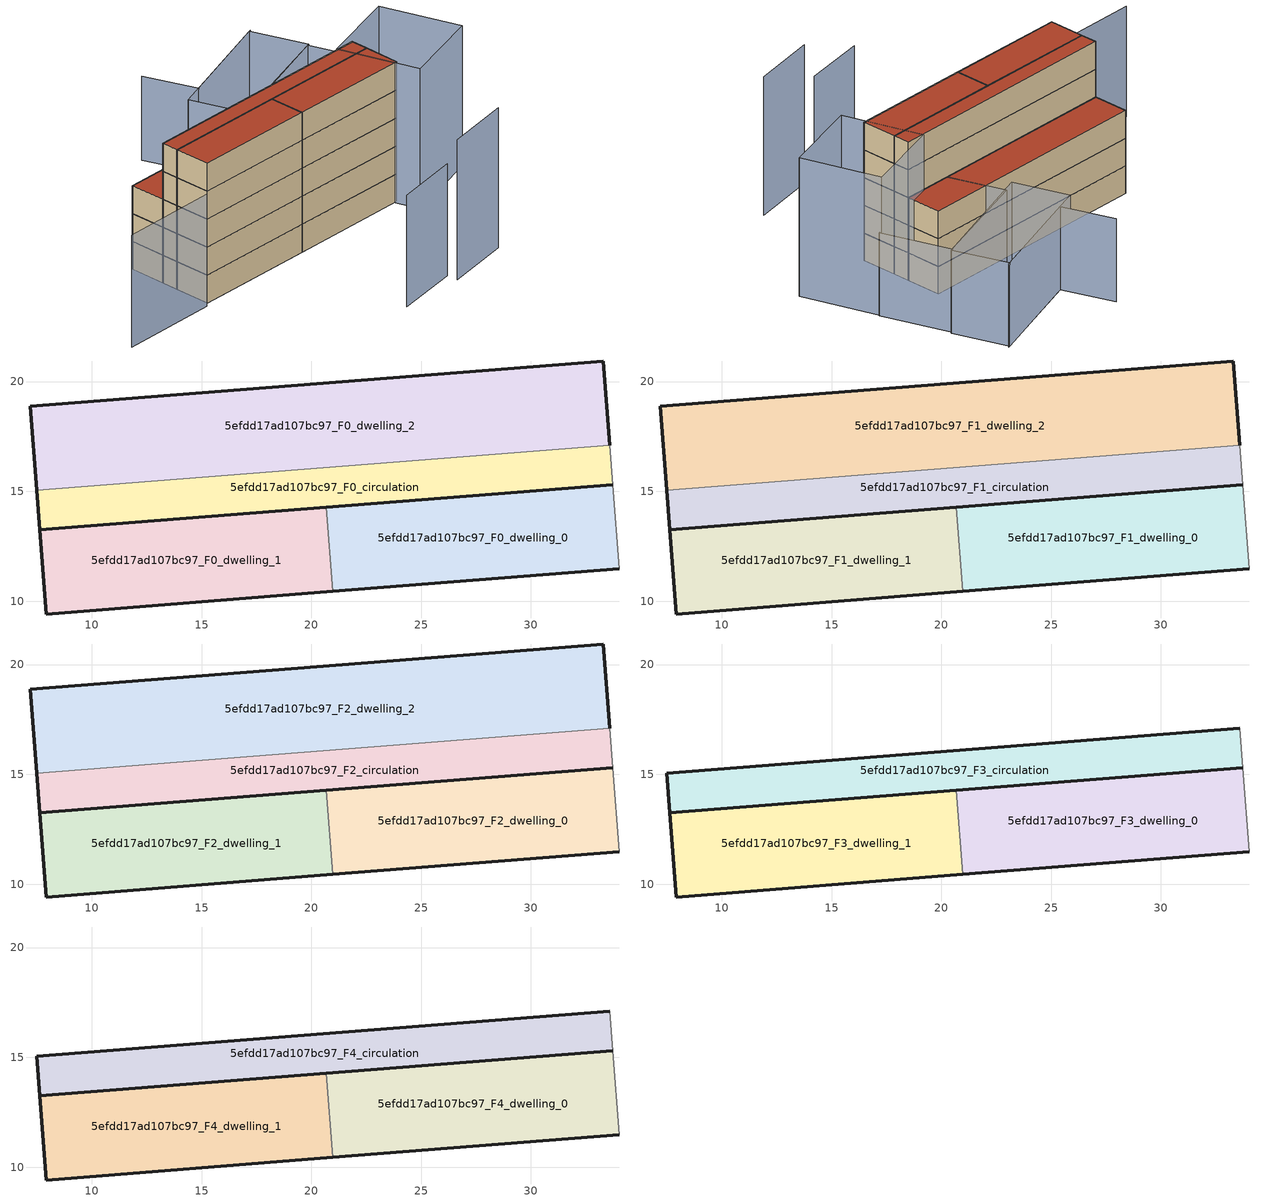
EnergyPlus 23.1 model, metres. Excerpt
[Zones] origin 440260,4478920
5efdd17ad107bc97_F0_dwelling_0
 floor ground (EU_floor_Construction): 34.03,11.47 33.73,15.31 20.68,14.28 20.98,10.44 z0
 wall outside (EU_wall_Construction): 20.68,14.28 33.73,15.31 / 34.03,11.47 20.98,10.44 z0:3
 wall adiabatic (EU_wall_Construction): 33.73,15.31 34.03,11.47 z0:3
 wall to 5efdd17ad107bc97_F0_dwelling_1 (EU_wall_Construction): 20.98,10.44 20.68,14.28 z0:3
5efdd17ad107bc97_F0_dwelling_1
 floor ground (EU_floor_Construction): 20.98,10.44 20.68,14.28 7.62,13.25 7.93,9.41 z0
 wall outside (EU_wall_Construction): 20.98,10.44 7.93,9.41 7.62,13.25 20.68,14.28 z0:3
5efdd17ad107bc97_F0_dwelling_2
 floor ground (EU_floor_Construction): 33.59,17.1 33.29,20.94 7.18,18.88 7.48,15.04 z0
 wall outside (EU_wall_Construction): 7.48,15.04 7.18,18.88 33.29,20.94 33.59,17.1 z0:3
 wall to 5efdd17ad107bc97_F0_circulation (EU_wall_Construction): 33.59,17.1 7.48,15.04 z0:3
5efdd17ad107bc97_F0_circulation
 floor ground (EU_floor_Construction): 33.73,15.31 33.59,17.1 7.48,15.04 7.62,13.25 z0
 wall outside (EU_wall_Construction): 33.73,15.31 7.62,13.25 7.48,15.04 z0:3
 wall adiabatic (EU_wall_Construction): 33.59,17.1 33.73,15.31 z0:3
5efdd17ad107bc97_F1_dwelling_0
 floor to 5efdd17ad107bc97_F0_dwelling_0 (EU_floor_Construction): 34.03,11.47 33.73,15.31 20.68,14.28 20.98,10.44 z3
 wall outside (EU_wall_Construction): 20.68,14.28 33.73,15.31 / 34.03,11.47 20.98,10.44 z3:6
 wall adiabatic (EU_wall_Construction): 33.73,15.31 34.03,11.47 z3:6
 wall to 5efdd17ad107bc97_F1_dwelling_1 (EU_wall_Construction): 20.98,10.44 20.68,14.28 z3:6
5efdd17ad107bc97_F1_dwelling_1
 floor to 5efdd17ad107bc97_F0_dwelling_1 (EU_floor_Construction): 20.98,10.44 20.68,14.28 7.62,13.25 7.93,9.41 z3
 wall outside (EU_wall_Construction): 20.98,10.44 7.93,9.41 7.62,13.25 20.68,14.28 z3:6
5efdd17ad107bc97_F1_dwelling_2
 floor to 5efdd17ad107bc97_F0_dwelling_2 (EU_floor_Construction): 33.59,17.1 33.29,20.94 7.18,18.88 7.48,15.04 z3
 wall outside (EU_wall_Construction): 7.48,15.04 7.18,18.88 33.29,20.94 33.59,17.1 z3:6
 wall to 5efdd17ad107bc97_F1_circulation (EU_wall_Construction): 33.59,17.1 7.48,15.04 z3:6
5efdd17ad107bc97_F1_circulation
 floor to 5efdd17ad107bc97_F0_circulation (EU_floor_Construction): 33.73,15.31 33.59,17.1 7.48,15.04 7.62,13.25 z3
 wall outside (EU_wall_Construction): 33.73,15.31 7.62,13.25 7.48,15.04 z3:6
 wall adiabatic (EU_wall_Construction): 33.59,17.1 33.73,15.31 z3:6
5efdd17ad107bc97_F2_dwelling_0
 floor to 5efdd17ad107bc97_F1_dwelling_0 (EU_floor_Construction): 34.03,11.47 33.73,15.31 20.68,14.28 20.98,10.44 z6
 wall outside (EU_wall_Construction): 20.68,14.28 33.73,15.31 / 34.03,11.47 20.98,10.44 z6:9
 wall adiabatic (EU_wall_Construction): 33.73,15.31 34.03,11.47 z6:9
 wall to 5efdd17ad107bc97_F2_dwelling_1 (EU_wall_Construction): 20.98,10.44 20.68,14.28 z6:9
5efdd17ad107bc97_F2_dwelling_1
 floor to 5efdd17ad107bc97_F1_dwelling_1 (EU_floor_Construction): 20.98,10.44 20.68,14.28 7.62,13.25 7.93,9.41 z6
 wall outside (EU_wall_Construction): 20.98,10.44 7.93,9.41 7.62,13.25 20.68,14.28 z6:9
5efdd17ad107bc97_F2_dwelling_2
 floor to 5efdd17ad107bc97_F1_dwelling_2 (EU_floor_Construction): 33.59,17.1 33.29,20.94 7.18,18.88 7.48,15.04 z6
 wall outside (EU_wall_Construction): 7.48,15.04 7.18,18.88 33.29,20.94 33.59,17.1 z6:9
 wall to 5efdd17ad107bc97_F2_circulation (EU_wall_Construction): 33.59,17.1 7.48,15.04 z6:9
 roof outside (EU_roof_Construction): 33.29,20.94 33.59,17.1 7.48,15.04 7.18,18.88 z9
5efdd17ad107bc97_F2_circulation
 floor to 5efdd17ad107bc97_F1_circulation (EU_floor_Construction): 33.73,15.31 33.59,17.1 7.48,15.04 7.62,13.25 z6
 wall outside (EU_wall_Construction): 33.73,15.31 7.62,13.25 7.48,15.04 z6:9
 wall adiabatic (EU_wall_Construction): 33.59,17.1 33.73,15.31 z6:9
5efdd17ad107bc97_F3_dwelling_0
 floor to 5efdd17ad107bc97_F2_dwelling_0 (EU_floor_Construction): 34.03,11.47 33.73,15.31 20.68,14.28 20.98,10.44 z9
 wall outside (EU_wall_Construction): 20.68,14.28 33.73,15.31 / 34.03,11.47 20.98,10.44 z9:12
 wall adiabatic (EU_wall_Construction): 33.73,15.31 34.03,11.47 z9:12
 wall to 5efdd17ad107bc97_F3_dwelling_1 (EU_wall_Construction): 20.98,10.44 20.68,14.28 z9:12
5efdd17ad107bc97_F3_dwelling_1
 floor to 5efdd17ad107bc97_F2_dwelling_1 (EU_floor_Construction): 20.98,10.44 20.68,14.28 7.62,13.25 7.93,9.41 z9
 wall outside (EU_wall_Construction): 20.98,10.44 7.93,9.41 7.62,13.25 20.68,14.28 z9:12
5efdd17ad107bc97_F3_circulation
 floor to 5efdd17ad107bc97_F2_circulation (EU_floor_Construction): 33.73,15.31 33.59,17.1 7.48,15.04 7.62,13.25 z9
 wall outside (EU_wall_Construction): 33.73,15.31 7.62,13.25 7.48,15.04 33.59,17.1 z9:12
 wall adiabatic (EU_wall_Construction): 33.59,17.1 33.73,15.31 z9:12
5efdd17ad107bc97_F4_dwelling_0
 floor to 5efdd17ad107bc97_F3_dwelling_0 (EU_floor_Construction): 34.03,11.47 33.73,15.31 20.68,14.28 20.98,10.44 z12
 wall outside (EU_wall_Construction): 20.68,14.28 33.73,15.31 / 34.03,11.47 20.98,10.44 z12:15
 wall adiabatic (EU_wall_Construction): 33.73,15.31 34.03,11.47 z12:15
 wall to 5efdd17ad107bc97_F4_dwelling_1 (EU_wall_Construction): 20.98,10.44 20.68,14.28 z12:15
 roof outside (EU_roof_Construction): 33.73,15.31 34.03,11.47 20.98,10.44 20.68,14.28 z15
5efdd17ad107bc97_F4_dwelling_1
 floor to 5efdd17ad107bc97_F3_dwelling_1 (EU_floor_Construction): 20.98,10.44 20.68,14.28 7.62,13.25 7.93,9.41 z12
 wall outside (EU_wall_Construction): 20.98,10.44 7.93,9.41 7.62,13.25 20.68,14.28 z12:15
 roof outside (EU_roof_Construction): 20.68,14.28 20.98,10.44 7.93,9.41 7.62,13.25 z15
5efdd17ad107bc97_F4_circulation
 floor to 5efdd17ad107bc97_F3_circulation (EU_floor_Construction): 33.73,15.31 33.59,17.1 7.48,15.04 7.62,13.25 z12
 wall outside (EU_wall_Construction): 33.73,15.31 7.62,13.25 7.48,15.04 33.59,17.1 z12:15
 wall adiabatic (EU_wall_Construction): 33.59,17.1 33.73,15.31 z12:15
 roof outside (EU_roof_Construction): 33.59,17.1 33.73,15.31 7.62,13.25 7.48,15.04 z15
shading: 28.01,-3.21 34.97,-1.38 / 39.98,20.33 43.1,12.26 / 43.1,12.26 34.67,8.99 / 34.67,8.99 31.54,17.06 / 31.54,17.06 39.98,20.33 z0:15; 21.06,-3.78 27.84,-2.04 / 7.5,9.03 -2.87,8.16 z0:12; 35.3,32.88 24.27,28.13 / 24.27,28.13 21.97,33.46 / 25.83,22.42 37.28,27.19 / 37.28,27.19 40.2,20.19 / 40.2,20.19 28.75,15.42 / 28.75,15.42 25.83,22.42 / 22.07,27.18 35.11,32.8 / 35.11,32.8 37.49,27.27 / 37.49,27.27 24.45,21.65 / 24.45,21.65 22.07,27.18 z0:9
[Building]
EU S2 Campaign: North Axis=0; Terrain=City; Solar Distribution=FullExterior
[Site:Location]
Madrid: Latitude=40.5; Longitude=-3.5; Time Zone=1; Elevation=609
[SizingPeriod:WeatherFileDays]
AnnualSizingPeriod: Begin Month=1; Begin Day of Month=1; End Month=12; End Day of Month=31; Day of Week for Start Day=Monday; Use Weather File Daylight Saving Period=No; Use Weather File Rain and Snow Indicators=No
[MATERIAL]
EU_InternalMass_Material: Roughness=MediumRough; Thickness=0.1; Conductivity=1; Density=1800; Specific Heat=900; Thermal Absorptance=0.9; Solar Absorptance=0.7; Visible Absorptance=0.7
[MATERIAL:NOMASS] Roughness=MediumRough; Thermal Absorptance=0.9; Solar Absorptance=0.7; Visible Absorptance=0.7
Name | Thermal Resistance
EU_wall_NoMass | 0.609216
EU_roof_NoMass | 0.513268
EU_floor_NoMass | 0.568163
[CONSTRUCTION]
EU_wall_Construction: EU_wall_NoMass
EU_roof_Construction: EU_roof_NoMass
EU_floor_Construction: EU_floor_NoMass
EU_InternalMass_Construction: EU_InternalMass_Material
[ZONE] Type=1; Multiplier=1; Ceiling Height=autocalculate; Floor Area=autocalculate; Part of Total Floor Area=Yes
Name | Volume
5efdd17ad107bc97_F0_dwelling_0; 5efdd17ad107bc97_F1_dwelling_0; 5efdd17ad107bc97_F2_dwelling_0; 5efdd17ad107bc97_F3_dwelling_0; 5efdd17ad107bc97_F4_dwelling_0 | 151.154
5efdd17ad107bc97_F0_dwelling_1 | 151.185
5efdd17ad107bc97_F1_dwelling_1; 5efdd17ad107bc97_F2_dwelling_1; 5efdd17ad107bc97_F3_dwelling_1; 5efdd17ad107bc97_F4_dwelling_1 | 151.184
5efdd17ad107bc97_F0_dwelling_2 | 302.357
5efdd17ad107bc97_F1_dwelling_2; 5efdd17ad107bc97_F2_dwelling_2 | 302.358
5efdd17ad107bc97_F0_circulation; 5efdd17ad107bc97_F1_circulation; 5efdd17ad107bc97_F2_circulation; 5efdd17ad107bc97_F3_circulation; 5efdd17ad107bc97_F4_circulation | 141.367
[INTERNALMASS] Construction=EU_InternalMass_Construction
Name | Zone or ZoneList | Surface Area
5efdd17ad107bc97_F0_dwelling_0_EU_InternalMass | 5efdd17ad107bc97_F0_dwelling_0 | 50.3857
5efdd17ad107bc97_F0_dwelling_1_EU_InternalMass | 5efdd17ad107bc97_F0_dwelling_1 | 50.3857
5efdd17ad107bc97_F0_dwelling_2_EU_InternalMass | 5efdd17ad107bc97_F0_dwelling_2 | 100.771
5efdd17ad107bc97_F1_dwelling_0_EU_InternalMass | 5efdd17ad107bc97_F1_dwelling_0 | 50.3857
5efdd17ad107bc97_F1_dwelling_1_EU_InternalMass | 5efdd17ad107bc97_F1_dwelling_1 | 50.3857
5efdd17ad107bc97_F1_dwelling_2_EU_InternalMass | 5efdd17ad107bc97_F1_dwelling_2 | 100.771
5efdd17ad107bc97_F2_dwelling_0_EU_InternalMass | 5efdd17ad107bc97_F2_dwelling_0 | 50.3857
5efdd17ad107bc97_F2_dwelling_1_EU_InternalMass | 5efdd17ad107bc97_F2_dwelling_1 | 50.3857
5efdd17ad107bc97_F2_dwelling_2_EU_InternalMass | 5efdd17ad107bc97_F2_dwelling_2 | 100.771
5efdd17ad107bc97_F3_dwelling_0_EU_InternalMass | 5efdd17ad107bc97_F3_dwelling_0 | 113.148
5efdd17ad107bc97_F3_dwelling_1_EU_InternalMass | 5efdd17ad107bc97_F3_dwelling_1 | 113.148
5efdd17ad107bc97_F4_dwelling_0_EU_InternalMass | 5efdd17ad107bc97_F4_dwelling_0 | 113.148
5efdd17ad107bc97_F4_dwelling_1_EU_InternalMass | 5efdd17ad107bc97_F4_dwelling_1 | 113.148
[OTHEREQUIPMENT] Fuel Type=Electricity; Design Level Calculation Method=Watts/Area; Power per Zone Floor Area=1; Fraction Latent=0; Fraction Radiant=0; Fraction Lost=0; Carbon Dioxide Generation Rate=0; EndUse Subcategory=EU_Step8_InternalGains
Name | Zone or ZoneList or Space or SpaceList | Schedule
EU_Step8_InternalGain_5efdd17ad107bc97_F0_dwelling_0_f000 | 5efdd17ad107bc97_F0_dwelling_0 | EU_Step8_GainSchedule_5efdd17ad107bc97_F0_dwelling_0_f000
EU_Step8_InternalGain_5efdd17ad107bc97_F0_dwelling_1_f000 | 5efdd17ad107bc97_F0_dwelling_1 | EU_Step8_GainSchedule_5efdd17ad107bc97_F0_dwelling_1_f000
EU_Step8_InternalGain_5efdd17ad107bc97_F0_dwelling_2_f000 | 5efdd17ad107bc97_F0_dwelling_2 | EU_Step8_GainSchedule_5efdd17ad107bc97_F0_dwelling_2_f000
EU_Step8_InternalGain_5efdd17ad107bc97_F1_dwelling_0_f000 | 5efdd17ad107bc97_F1_dwelling_0 | EU_Step8_GainSchedule_5efdd17ad107bc97_F1_dwelling_0_f000
EU_Step8_InternalGain_5efdd17ad107bc97_F1_dwelling_1_f000 | 5efdd17ad107bc97_F1_dwelling_1 | EU_Step8_GainSchedule_5efdd17ad107bc97_F1_dwelling_1_f000
EU_Step8_InternalGain_5efdd17ad107bc97_F1_dwelling_2_f000 | 5efdd17ad107bc97_F1_dwelling_2 | EU_Step8_GainSchedule_5efdd17ad107bc97_F1_dwelling_2_f000
EU_Step8_InternalGain_5efdd17ad107bc97_F2_dwelling_0_f000 | 5efdd17ad107bc97_F2_dwelling_0 | EU_Step8_GainSchedule_5efdd17ad107bc97_F2_dwelling_0_f000
EU_Step8_InternalGain_5efdd17ad107bc97_F2_dwelling_1_f000 | 5efdd17ad107bc97_F2_dwelling_1 | EU_Step8_GainSchedule_5efdd17ad107bc97_F2_dwelling_1_f000
EU_Step8_InternalGain_5efdd17ad107bc97_F2_dwelling_2_f000 | 5efdd17ad107bc97_F2_dwelling_2 | EU_Step8_GainSchedule_5efdd17ad107bc97_F2_dwelling_2_f000
EU_Step8_InternalGain_5efdd17ad107bc97_F3_dwelling_0_f000 | 5efdd17ad107bc97_F3_dwelling_0 | EU_Step8_GainSchedule_5efdd17ad107bc97_F3_dwelling_0_f000
EU_Step8_InternalGain_5efdd17ad107bc97_F3_dwelling_1_f000 | 5efdd17ad107bc97_F3_dwelling_1 | EU_Step8_GainSchedule_5efdd17ad107bc97_F3_dwelling_1_f000
EU_Step8_InternalGain_5efdd17ad107bc97_F4_dwelling_0_f000 | 5efdd17ad107bc97_F4_dwelling_0 | EU_Step8_GainSchedule_5efdd17ad107bc97_F4_dwelling_0_f000
EU_Step8_InternalGain_5efdd17ad107bc97_F4_dwelling_1_f000 | 5efdd17ad107bc97_F4_dwelling_1 | EU_Step8_GainSchedule_5efdd17ad107bc97_F4_dwelling_1_f000
[ZONEINFILTRATION:DESIGNFLOWRATE] Schedule=EU_AlwaysOn; Design Flow Rate Calculation Method=Flow/Area; Flow Rate per Floor Area=0.0005; Constant Term Coefficient=1; Temperature Term Coefficient=0; Velocity Term Coefficient=0; Velocity Squared Term Coefficient=0
Name | Zone or ZoneList or Space or SpaceList
EU_Circulation_Infiltration_5efdd17ad107bc97_F0_circulation | 5efdd17ad107bc97_F0_circulation
EU_Circulation_Infiltration_5efdd17ad107bc97_F1_circulation | 5efdd17ad107bc97_F1_circulation
EU_Circulation_Infiltration_5efdd17ad107bc97_F2_circulation | 5efdd17ad107bc97_F2_circulation
EU_Circulation_Infiltration_5efdd17ad107bc97_F3_circulation | 5efdd17ad107bc97_F3_circulation
EU_Circulation_Infiltration_5efdd17ad107bc97_F4_circulation | 5efdd17ad107bc97_F4_circulation
[ZONEVENTILATION:DESIGNFLOWRATE] Schedule=EU_AlwaysOn; Design Flow Rate Calculation Method=AirChanges/Hour; Air Changes per Hour=0.752966; Ventilation Type=Natural; Fan Pressure Rise=0; Fan Total Efficiency=1; Constant Term Coefficient=1; Temperature Term Coefficient=0; Velocity Term Coefficient=0; Velocity Squared Term Coefficient=0; Minimum Indoor Temperature=-100; Maximum Indoor Temperature=100; Delta Temperature=-100; Minimum Outdoor Temperature=-100; Maximum Outdoor Temperature=100; Maximum Wind Speed=40
Name | Zone or ZoneList or Space or SpaceList
EU_ConstantAir_5efdd17ad107bc97_F0_dwelling_0 | 5efdd17ad107bc97_F0_dwelling_0
EU_ConstantAir_5efdd17ad107bc97_F0_dwelling_1 | 5efdd17ad107bc97_F0_dwelling_1
EU_ConstantAir_5efdd17ad107bc97_F0_dwelling_2 | 5efdd17ad107bc97_F0_dwelling_2
EU_ConstantAir_5efdd17ad107bc97_F1_dwelling_0 | 5efdd17ad107bc97_F1_dwelling_0
EU_ConstantAir_5efdd17ad107bc97_F1_dwelling_1 | 5efdd17ad107bc97_F1_dwelling_1
EU_ConstantAir_5efdd17ad107bc97_F1_dwelling_2 | 5efdd17ad107bc97_F1_dwelling_2
EU_ConstantAir_5efdd17ad107bc97_F2_dwelling_0 | 5efdd17ad107bc97_F2_dwelling_0
EU_ConstantAir_5efdd17ad107bc97_F2_dwelling_1 | 5efdd17ad107bc97_F2_dwelling_1
EU_ConstantAir_5efdd17ad107bc97_F2_dwelling_2 | 5efdd17ad107bc97_F2_dwelling_2
EU_ConstantAir_5efdd17ad107bc97_F3_dwelling_0 | 5efdd17ad107bc97_F3_dwelling_0
EU_ConstantAir_5efdd17ad107bc97_F3_dwelling_1 | 5efdd17ad107bc97_F3_dwelling_1
EU_ConstantAir_5efdd17ad107bc97_F4_dwelling_0 | 5efdd17ad107bc97_F4_dwelling_0
EU_ConstantAir_5efdd17ad107bc97_F4_dwelling_1 | 5efdd17ad107bc97_F4_dwelling_1
[HVACTEMPLATE:THERMOSTAT] Constant Heating Setpoint=20; Constant Cooling Setpoint=50
EU_HeatOnly_5efdd17ad107bc97_F0_dwelling_0; EU_HeatOnly_5efdd17ad107bc97_F0_dwelling_1; EU_HeatOnly_5efdd17ad107bc97_F0_dwelling_2; EU_HeatOnly_5efdd17ad107bc97_F1_dwelling_0; EU_HeatOnly_5efdd17ad107bc97_F1_dwelling_1; EU_HeatOnly_5efdd17ad107bc97_F1_dwelling_2; EU_HeatOnly_5efdd17ad107bc97_F2_dwelling_0; EU_HeatOnly_5efdd17ad107bc97_F2_dwelling_1; EU_HeatOnly_5efdd17ad107bc97_F2_dwelling_2; EU_HeatOnly_5efdd17ad107bc97_F3_dwelling_0; EU_HeatOnly_5efdd17ad107bc97_F3_dwelling_1; EU_HeatOnly_5efdd17ad107bc97_F4_dwelling_0; EU_HeatOnly_5efdd17ad107bc97_F4_dwelling_1
[HVACTEMPLATE:ZONE:IDEALLOADSAIRSYSTEM] System Availability Schedule=EU_AlwaysOn; Maximum Heating Supply Air Temperature=50; Minimum Cooling Supply Air Temperature=13; Maximum Heating Supply Air Humidity Ratio=0.0156; Minimum Cooling Supply Air Humidity Ratio=0.0077; Heating Limit=NoLimit; Cooling Limit=NoLimit; Heating Availability Schedule=EU_AlwaysOn; Cooling Availability Schedule=EU_CoolingOff; Dehumidification Control Type=ConstantSensibleHeatRatio; Cooling Sensible Heat Ratio=0.7; Dehumidification Setpoint=60; Humidification Control Type=None; Humidification Setpoint=30; Outdoor Air Method=None; Outdoor Air Flow Rate per Person=0.00944; Outdoor Air Flow Rate per Zone Floor Area=0; Outdoor Air Flow Rate per Zone=0; Demand Controlled Ventilation Type=None; Outdoor Air Economizer Type=NoEconomizer; Heat Recovery Type=None; Sensible Heat Recovery Effectiveness=0.7; Latent Heat Recovery Effectiveness=0.65
Name | Template Thermostat
5efdd17ad107bc97_F0_dwelling_0 | EU_HeatOnly_5efdd17ad107bc97_F0_dwelling_0
5efdd17ad107bc97_F0_dwelling_1 | EU_HeatOnly_5efdd17ad107bc97_F0_dwelling_1
5efdd17ad107bc97_F0_dwelling_2 | EU_HeatOnly_5efdd17ad107bc97_F0_dwelling_2
5efdd17ad107bc97_F1_dwelling_0 | EU_HeatOnly_5efdd17ad107bc97_F1_dwelling_0
5efdd17ad107bc97_F1_dwelling_1 | EU_HeatOnly_5efdd17ad107bc97_F1_dwelling_1
5efdd17ad107bc97_F1_dwelling_2 | EU_HeatOnly_5efdd17ad107bc97_F1_dwelling_2
5efdd17ad107bc97_F2_dwelling_0 | EU_HeatOnly_5efdd17ad107bc97_F2_dwelling_0
5efdd17ad107bc97_F2_dwelling_1 | EU_HeatOnly_5efdd17ad107bc97_F2_dwelling_1
5efdd17ad107bc97_F2_dwelling_2 | EU_HeatOnly_5efdd17ad107bc97_F2_dwelling_2
5efdd17ad107bc97_F3_dwelling_0 | EU_HeatOnly_5efdd17ad107bc97_F3_dwelling_0
5efdd17ad107bc97_F3_dwelling_1 | EU_HeatOnly_5efdd17ad107bc97_F3_dwelling_1
5efdd17ad107bc97_F4_dwelling_0 | EU_HeatOnly_5efdd17ad107bc97_F4_dwelling_0
5efdd17ad107bc97_F4_dwelling_1 | EU_HeatOnly_5efdd17ad107bc97_F4_dwelling_1
[SIZING:ZONE] Zone Cooling Design Supply Air Temperature Input Method=SupplyAirTemperature; Zone Cooling Design Supply Air Temperature=13; Zone Heating Design Supply Air Temperature Input Method=SupplyAirTemperature; Zone Heating Design Supply Air Temperature=50; Zone Cooling Design Supply Air Humidity Ratio=0.008; Zone Heating Design Supply Air Humidity Ratio=0.008; Cooling Design Air Flow Method=DesignDay; Cooling Design Air Flow Rate=0; Cooling Minimum Air Flow per Zone Floor Area=0.000762; Cooling Minimum Air Flow=0; Cooling Minimum Air Flow Fraction=0.2; Heating Design Air Flow Method=DesignDay; Heating Design Air Flow Rate=0; Heating Maximum Air Flow per Zone Floor Area=0.002032; Heating Maximum Air Flow=0.141576; Heating Maximum Air Flow Fraction=0.3; Account for Dedicated Outdoor Air System=No; Dedicated Outdoor Air System Control Strategy=NeutralSupplyAir; Dedicated Outdoor Air Low Setpoint Temperature for Design=autosize; Dedicated Outdoor Air High Setpoint Temperature for Design=autosize; Zone Load Sizing Method=Sensible Load Only No Latent Load; Zone Latent Cooling Design Supply Air Humidity Ratio Input Method=HumidityRatioDifference; Zone Cooling Design Supply Air Humidity Ratio Difference=0.005; Zone Latent Heating Design Supply Air Humidity Ratio Input Method=HumidityRatioDifference; Zone Humidification Design Supply Air Humidity Ratio Difference=0.005
5efdd17ad107bc97_F0_dwelling_0; 5efdd17ad107bc97_F0_dwelling_1; 5efdd17ad107bc97_F0_dwelling_2; 5efdd17ad107bc97_F1_dwelling_0; 5efdd17ad107bc97_F1_dwelling_1; 5efdd17ad107bc97_F1_dwelling_2; 5efdd17ad107bc97_F2_dwelling_0; 5efdd17ad107bc97_F2_dwelling_1; 5efdd17ad107bc97_F2_dwelling_2; 5efdd17ad107bc97_F3_dwelling_0; 5efdd17ad107bc97_F3_dwelling_1; 5efdd17ad107bc97_F4_dwelling_0; 5efdd17ad107bc97_F4_dwelling_1
[SCHEDULE:CONSTANT]
Name | Hourly Value
EU_AlwaysOn | 1
EU_CoolingOff | 0
[SCHEDULE:FILE] Column Number=1; Rows to Skip at Top=0; Number of Hours of Data=8760; Column Separator=Comma; Interpolate to Timestep=No; Minutes per Item=60; Adjust Schedule for Daylight Savings=Yes
Name | File
EU_Step8_GainSchedule_5efdd17ad107bc97_F0_dwelling_0_f000 | ../../schedules/5efdd17ad107bc97/5efdd17ad107bc97_F0_dwelling_0_f000_gain.csv
EU_Step8_GainSchedule_5efdd17ad107bc97_F0_dwelling_1_f000 | ../../schedules/5efdd17ad107bc97/5efdd17ad107bc97_F0_dwelling_1_f000_gain.csv
EU_Step8_GainSchedule_5efdd17ad107bc97_F0_dwelling_2_f000 | ../../schedules/5efdd17ad107bc97/5efdd17ad107bc97_F0_dwelling_2_f000_gain.csv
EU_Step8_GainSchedule_5efdd17ad107bc97_F1_dwelling_0_f000 | ../../schedules/5efdd17ad107bc97/5efdd17ad107bc97_F1_dwelling_0_f000_gain.csv
EU_Step8_GainSchedule_5efdd17ad107bc97_F1_dwelling_1_f000 | ../../schedules/5efdd17ad107bc97/5efdd17ad107bc97_F1_dwelling_1_f000_gain.csv
EU_Step8_GainSchedule_5efdd17ad107bc97_F1_dwelling_2_f000 | ../../schedules/5efdd17ad107bc97/5efdd17ad107bc97_F1_dwelling_2_f000_gain.csv
EU_Step8_GainSchedule_5efdd17ad107bc97_F2_dwelling_0_f000 | ../../schedules/5efdd17ad107bc97/5efdd17ad107bc97_F2_dwelling_0_f000_gain.csv
EU_Step8_GainSchedule_5efdd17ad107bc97_F2_dwelling_1_f000 | ../../schedules/5efdd17ad107bc97/5efdd17ad107bc97_F2_dwelling_1_f000_gain.csv
EU_Step8_GainSchedule_5efdd17ad107bc97_F2_dwelling_2_f000 | ../../schedules/5efdd17ad107bc97/5efdd17ad107bc97_F2_dwelling_2_f000_gain.csv
EU_Step8_GainSchedule_5efdd17ad107bc97_F3_dwelling_0_f000 | ../../schedules/5efdd17ad107bc97/5efdd17ad107bc97_F3_dwelling_0_f000_gain.csv
EU_Step8_GainSchedule_5efdd17ad107bc97_F3_dwelling_1_f000 | ../../schedules/5efdd17ad107bc97/5efdd17ad107bc97_F3_dwelling_1_f000_gain.csv
EU_Step8_GainSchedule_5efdd17ad107bc97_F4_dwelling_0_f000 | ../../schedules/5efdd17ad107bc97/5efdd17ad107bc97_F4_dwelling_0_f000_gain.csv
EU_Step8_GainSchedule_5efdd17ad107bc97_F4_dwelling_1_f000 | ../../schedules/5efdd17ad107bc97/5efdd17ad107bc97_F4_dwelling_1_f000_gain.csv
